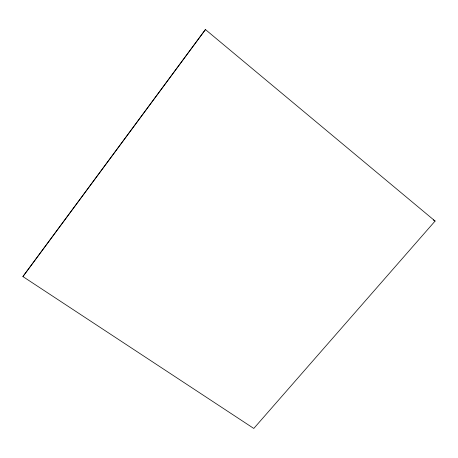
<?xml version="1.0" encoding="UTF-8"?>
<svg xmlns="http://www.w3.org/2000/svg" width="458" height="458" viewBox="0 0 458 458"><rect width="100%" height="100%" fill="white"/><g stroke="black" fill="none" stroke-linecap="round" stroke-linejoin="round"><path stroke-width="0.69" d="M205.43 29.552L22.9 276.563L253.789 428.448L435.1 221.048L205.43 29.552L22.9 276.563M433.32 219.966L435.1 221.048"/></g></svg>
